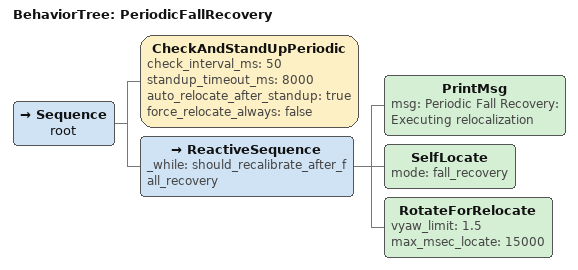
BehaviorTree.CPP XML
<root BTCPP_format="4" >
   <BehaviorTree ID="PeriodicFallRecovery">
      <Sequence name="root">
         <CheckAndStandUpPeriodic
            check_interval_ms="50"
            standup_timeout_ms="8000"
            auto_relocate_after_standup="true"
            force_relocate_always="false" />
         <ReactiveSequence _while="should_recalibrate_after_fall_recovery">
            <PrintMsg msg="Periodic Fall Recovery: Executing relocalization"/>
            <SelfLocate mode="fall_recovery" />
            <RotateForRelocate vyaw_limit="1.5" max_msec_locate="15000" />
         </ReactiveSequence>
      </Sequence>
   </BehaviorTree>
</root>
